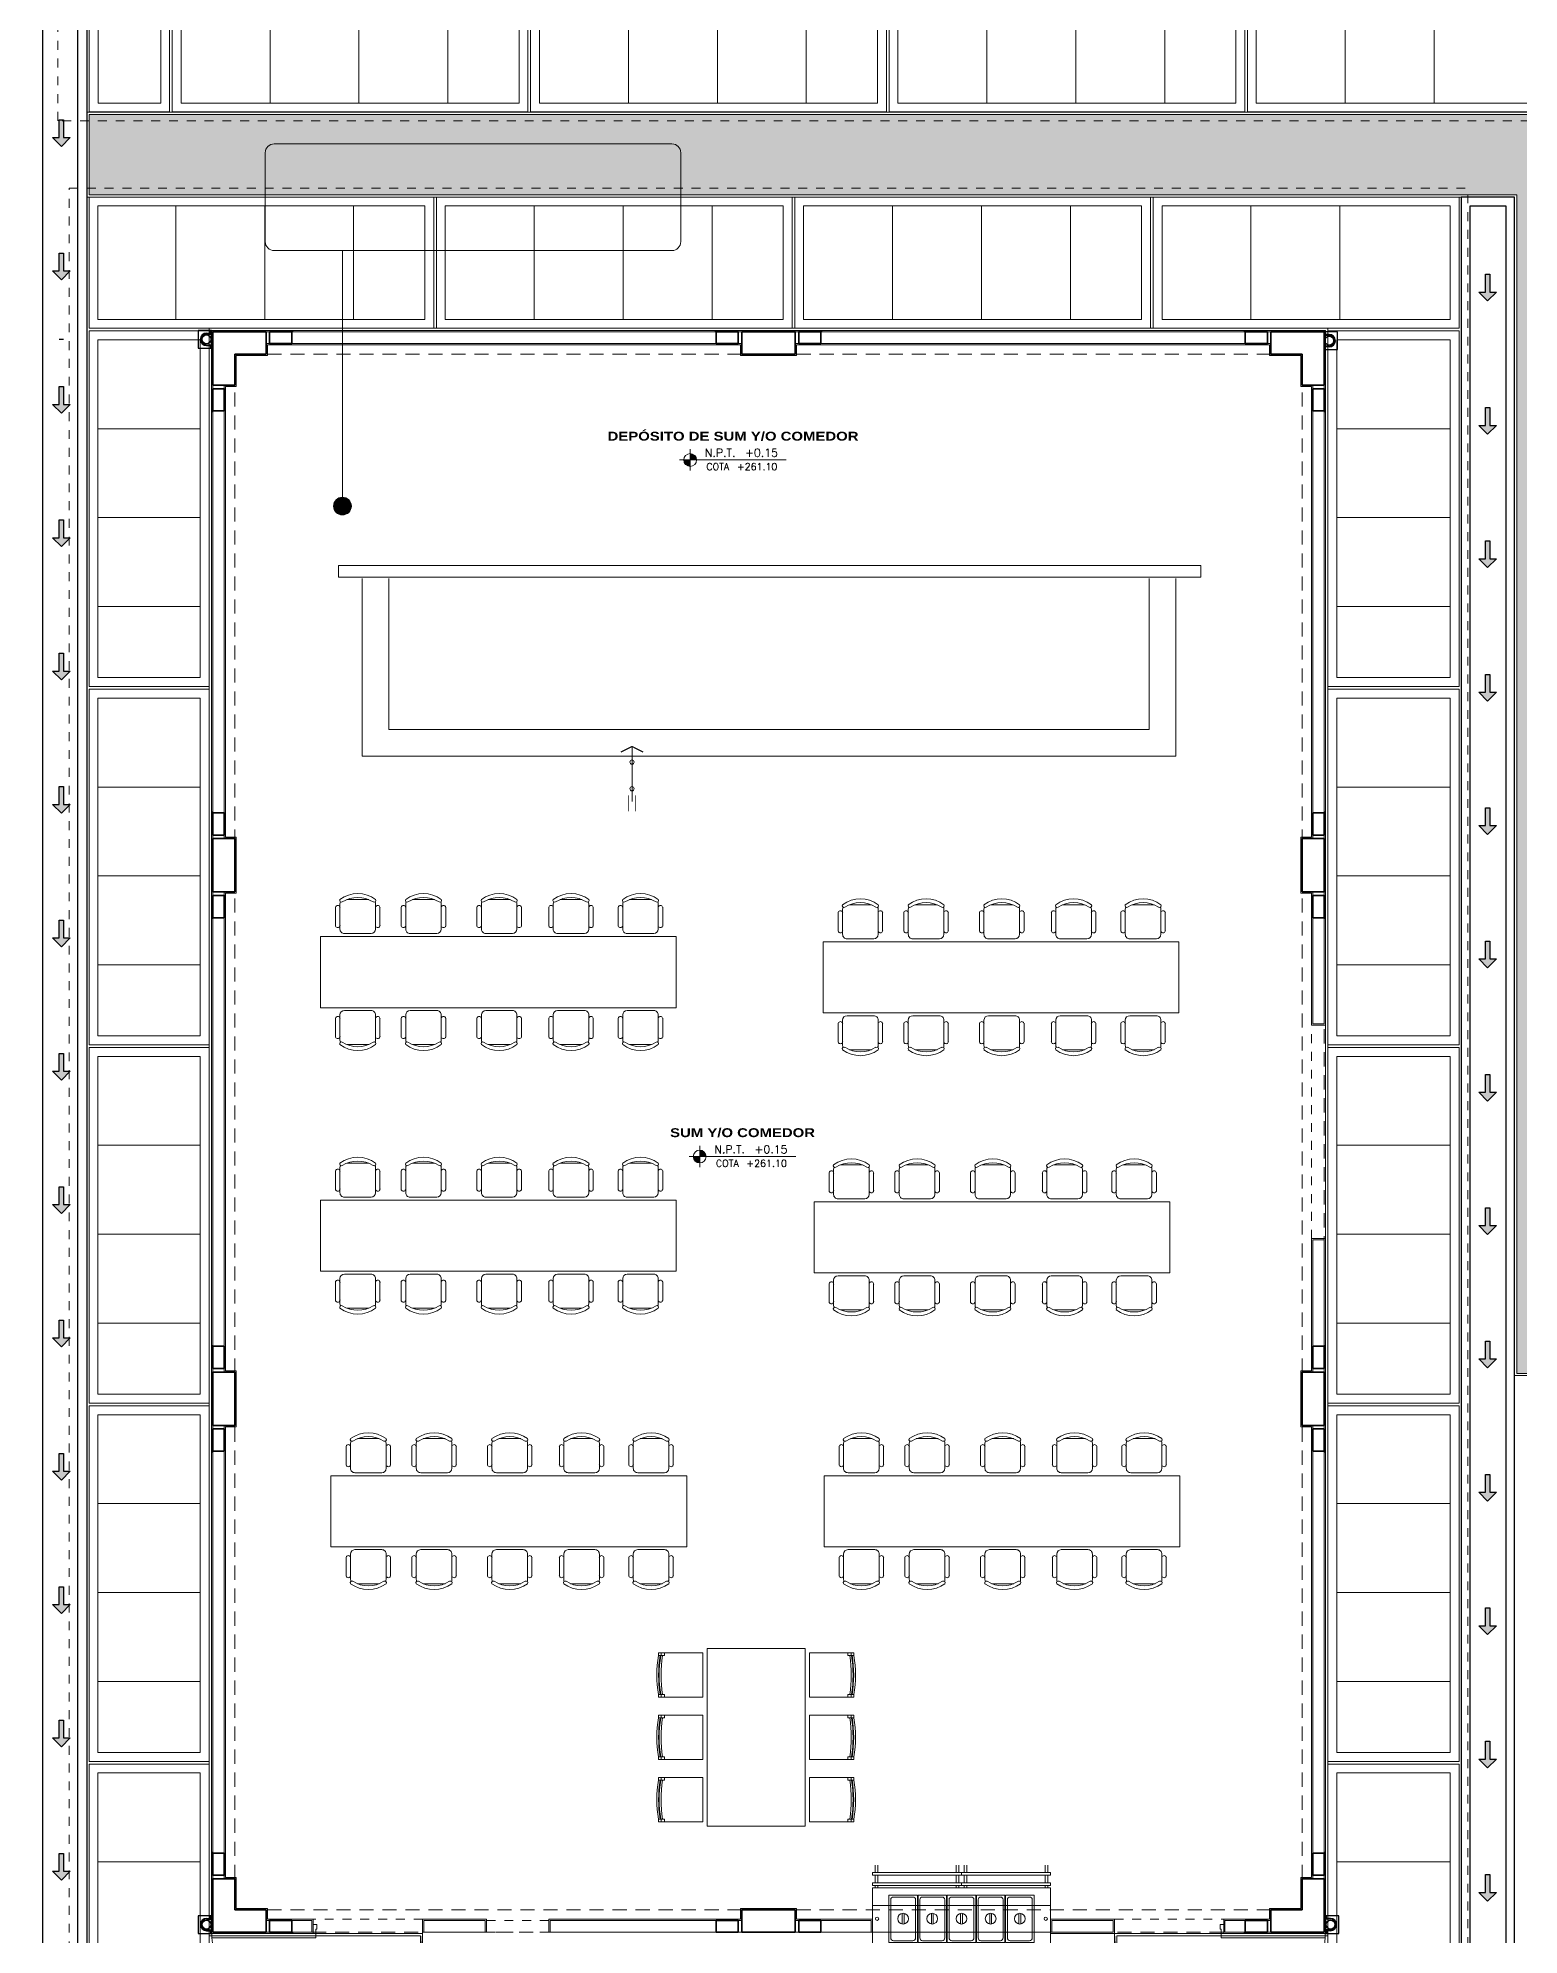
# Model space of a CAD drawing. Header units: metres. Extents: x 349703 to 349913, y 9282546 to 9282694.
# Drawn here: x 349717.61 to 349734.26, y 9282622.37 to 9282643.71 of the extents above; entities that cross this region are included whole.
import ezdxf
from ezdxf.enums import TextEntityAlignment as Align

# ---------------------------------------------------------------- set-up
doc = ezdxf.new("R2010")
doc.units = ezdxf.units.M
doc.header["$LTSCALE"] = 0.25
for name, pattern in [('01 nivel$0$HIDDEN2', [0.1875, 0.125, -0.0625]), ('B. SUM 2$0$HIDDEN', [0.375, 0.25, -0.125]), ('DASHDOT', [3.556, 2.54, -0.508, 0, -0.508]), ('DASHED2', [0.762, 0.635, -0.127]), ('HIDDEN', [0.375, 0.25, -0.125])]:
    doc.linetypes.add(name, pattern=pattern)
for name, color, linetype, lineweight in [('.', 7, 'Continuous', 0), ('0_ CUNETAS', 160, 'Continuous', 5), ('AREA-VERDE', 3, 'CONTINUOUS', 9), ('ARQ-FONDO', 253, 'CONTINUOUS', 9), ('COTAS', 94, 'CONTINUOUS', 18), ('CUNETAS-RED', 5, 'CONTINUOUS', 18), ('TRAZO', 2, 'Continuous', 13)]:
    doc.layers.add(name, color=color, linetype=linetype, lineweight=lineweight)
doc.styles.add('MOYO2', font='arialbd.ttf', dxfattribs={"width": 1.2})
doc.styles.add('TM-DIM', font='romans.shx')

# ---------------------------------------------------------------- blocks, each defined once
blk = doc.blocks.new('VERDAD88')
at = {"layer": 'ARQ-FONDO'}
for points in [[(350744.813, 9282644.291), (350743.909, 9282644.291), (350743.909, 9282639.886), (350744.813, 9282639.886), (350744.813, 9282644.291)], [(350744.843, 9282641.041), (350748.843, 9282641.041), (350748.843, 9282639.886), (350744.843, 9282639.886), (350744.843, 9282641.041)], [(350748.873, 9282641.041), (350752.873, 9282641.041), (350752.873, 9282639.886), (350748.873, 9282639.886), (350748.873, 9282641.041)], [(350752.903, 9282641.041), (350756.903, 9282641.041), (350756.903, 9282639.886), (350752.903, 9282639.886), (350752.903, 9282641.041)], [(350756.933, 9282641.041), (350760.933, 9282641.041), (350760.933, 9282639.886), (350756.933, 9282639.886), (350756.933, 9282641.041)]]:
    blk.add_lwpolyline(points, dxfattribs=at)
at = {"layer": 'ARQ-FONDO', "flags": 128}
for points in [[(350744.713, 9282644.191), (350744.009, 9282644.191), (350744.009, 9282639.986), (350744.713, 9282639.986)], [(350744.943, 9282640.941), (350748.743, 9282640.941), (350748.743, 9282639.986), (350744.943, 9282639.986)], [(350748.973, 9282640.941), (350752.773, 9282640.941), (350752.773, 9282639.986), (350748.973, 9282639.986)], [(350753.003, 9282640.941), (350756.803, 9282640.941), (350756.803, 9282639.986), (350753.003, 9282639.986)], [(350757.033, 9282640.941), (350760.833, 9282640.941), (350760.833, 9282639.986), (350757.033, 9282639.986)]]:
    blk.add_lwpolyline(points, close=True, dxfattribs=at)
for points in [[(350745.943, 9282639.986), (350745.943, 9282640.941)], [(350746.943, 9282639.986), (350746.943, 9282640.941)], [(350747.943, 9282639.986), (350747.943, 9282640.941)], [(350749.973, 9282639.986), (350749.973, 9282640.941)], [(350750.973, 9282639.986), (350750.973, 9282640.941)], [(350751.973, 9282639.986), (350751.973, 9282640.941)], [(350754.003, 9282639.986), (350754.003, 9282640.941)], [(350755.003, 9282639.986), (350755.003, 9282640.941)], [(350756.003, 9282639.986), (350756.003, 9282640.941)], [(350758.033, 9282639.986), (350758.033, 9282640.941)], [(350759.033, 9282639.986), (350759.033, 9282640.941)]]:
    blk.add_lwpolyline(points, dxfattribs=at)
blk = doc.blocks.new('cp1-flat-2')
at = {"layer": 'ARQ-FONDO', "linetype": 'DASHDOT', "ltscale": 0.5}
for p, q in [((889467.785, -9185120.998), (889467.74, -9185120.651)), ((889467.936, -9185120.802), (889467.589, -9185120.848)), ((889464.639, -9185121.41), (889464.593, -9185121.063)), ((889464.79, -9185121.214), (889464.443, -9185121.259)), ((889461.466, -9185121.825), (889461.42, -9185121.478)), ((889461.617, -9185121.629), (889461.27, -9185121.674)), ((889458.316, -9185122.237), (889458.27, -9185121.89)), ((889458.467, -9185122.041), (889458.12, -9185122.086))]:
    blk.add_line(p, q, dxfattribs=at)
at = {"layer": 'ARQ-FONDO'}
for points in [[(889467.903, -9185120.933), (889467.87, -9185120.685), (889458.153, -9185121.956), (889458.185, -9185122.204), (889458.433, -9185122.171), (889458.42, -9185122.072), (889461.322, -9185121.693), (889461.335, -9185121.792), (889461.583, -9185121.759), (889461.57, -9185121.66), (889464.495, -9185121.278), (889464.508, -9185121.377), (889464.756, -9185121.344), (889464.743, -9185121.245), (889467.642, -9185120.866), (889467.655, -9185120.965)], [(889467.87, -9185120.685), (889467.622, -9185120.717), (889467.655, -9185120.965), (889467.903, -9185120.933)], [(889464.724, -9185121.096), (889464.476, -9185121.129), (889464.508, -9185121.377), (889464.756, -9185121.344)], [(889461.551, -9185121.511), (889461.303, -9185121.544), (889461.335, -9185121.792), (889461.583, -9185121.759)], [(889458.401, -9185121.924), (889458.153, -9185121.956), (889458.185, -9185122.204), (889458.433, -9185122.171)]]:
    blk.add_lwpolyline(points, close=True, dxfattribs=at)
blk = doc.blocks.new('CERCO PERIMETRICO')
at = {"layer": 'ARQ-FONDO', "xscale": -1, "rotation": 97.45378494831562}
for p in [(-8872851.859, 8973039.855, 210.136), (-8872851.859, 8973030.035, 210.136), (-8872851.859, 8973023.392, 210.136), (-8872851.859, 8973016.749, 210.136)]:
    blk.add_blockref('cp1-flat-2', p, dxfattribs=at)
blk = doc.blocks.new('vereda sumñdcjw')
at = {"layer": 'ARQ-FONDO', "flags": 128}
for points in [[(350087.045, 9282379.082), (350090.92, 9282379.082), (350090.92, 9282377.607), (350087.045, 9282377.607)], [(350087.145, 9282378.982), (350090.82, 9282378.982), (350090.82, 9282377.707), (350087.145, 9282377.707)], [(350091.05, 9282378.982), (350094.85, 9282378.982), (350094.85, 9282377.707), (350091.05, 9282377.707)], [(350095.08, 9282378.982), (350098.88, 9282378.982), (350098.88, 9282377.707), (350095.08, 9282377.707)], [(350099.11, 9282378.982), (350102.35, 9282378.982), (350102.35, 9282377.707), (350099.11, 9282377.707)], [(350088.395, 9282377.607), (350100.975, 9282377.607), (350100.975, 9282359.526), (350098.6, 9282359.526), (350098.6, 9282346.176), (350090.77, 9282346.176), (350090.77, 9282359.526), (350088.395, 9282359.526)], [(350088.295, 9282377.477), (350087.145, 9282377.477), (350087.145, 9282373.677), (350088.295, 9282373.677)], [(350102.35, 9282377.477), (350101.075, 9282377.477), (350101.075, 9282373.677), (350102.35, 9282373.677)], [(350088.295, 9282373.447), (350087.145, 9282373.447), (350087.145, 9282369.647), (350088.295, 9282369.647)], [(350102.35, 9282373.447), (350101.075, 9282373.447), (350101.075, 9282369.647), (350102.35, 9282369.647)], [(350088.295, 9282369.417), (350087.145, 9282369.417), (350087.145, 9282365.617), (350088.295, 9282365.617)], [(350102.35, 9282369.417), (350101.075, 9282369.417), (350101.075, 9282365.617), (350102.35, 9282365.617)], [(350088.295, 9282365.387), (350087.145, 9282365.387), (350087.145, 9282361.587), (350088.295, 9282361.587)], [(350102.35, 9282365.387), (350101.075, 9282365.387), (350101.075, 9282361.587), (350102.35, 9282361.587)], [(350088.295, 9282361.357), (350087.145, 9282361.357), (350087.145, 9282358.152), (350088.295, 9282358.152)], [(350102.35, 9282361.357), (350101.075, 9282361.357), (350101.075, 9282358.152), (350102.35, 9282358.152)]]:
    blk.add_lwpolyline(points, close=True, dxfattribs=at)
for points in [[(350088.02, 9282377.707), (350088.02, 9282378.982)], [(350089.02, 9282377.707), (350089.02, 9282378.982)], [(350090.02, 9282377.707), (350090.02, 9282378.982)], [(350090.95, 9282379.082), (350094.95, 9282379.082), (350094.95, 9282377.607), (350090.95, 9282377.607), (350090.95, 9282379.082)], [(350092.05, 9282377.707), (350092.05, 9282378.982)], [(350093.05, 9282377.707), (350093.05, 9282378.982)], [(350094.05, 9282377.707), (350094.05, 9282378.982)], [(350094.98, 9282379.082), (350098.98, 9282379.082), (350098.98, 9282377.607), (350094.98, 9282377.607), (350094.98, 9282379.082)], [(350096.08, 9282377.707), (350096.08, 9282378.982)], [(350097.08, 9282377.707), (350097.08, 9282378.982)], [(350098.08, 9282377.707), (350098.08, 9282378.982)], [(350099.01, 9282379.082), (350102.45, 9282379.082), (350102.45, 9282377.607), (350099.01, 9282377.607), (350099.01, 9282379.082)], [(350100.11, 9282377.707), (350100.11, 9282378.982)], [(350101.11, 9282377.707), (350101.11, 9282378.982)], [(350088.395, 9282377.577), (350087.045, 9282377.577), (350087.045, 9282373.577), (350088.395, 9282373.577), (350088.395, 9282377.577), (350088.395, 9282377.577)], [(350088.42, 9282377.582), (350100.95, 9282377.582), (350100.95, 9282359.552), (350098.575, 9282359.552), (350098.575, 9282346.202), (350090.795, 9282346.202), (350090.795, 9282359.552), (350088.42, 9282359.552), (350088.42, 9282377.582)], [(350102.45, 9282377.577), (350100.975, 9282377.577), (350100.975, 9282373.577), (350102.45, 9282373.577), (350102.45, 9282377.577), (350102.45, 9282377.577)], [(350088.295, 9282376.477), (350087.145, 9282376.477)], [(350102.35, 9282376.477), (350101.075, 9282376.477)], [(350088.295, 9282375.477), (350087.145, 9282375.477)], [(350102.35, 9282375.477), (350101.075, 9282375.477)], [(350088.295, 9282374.477), (350087.145, 9282374.477)], [(350102.35, 9282374.477), (350101.075, 9282374.477)], [(350088.395, 9282373.547), (350087.045, 9282373.547), (350087.045, 9282369.547), (350088.395, 9282369.547), (350088.395, 9282373.547), (350088.395, 9282373.547)], [(350102.45, 9282373.547), (350100.975, 9282373.547), (350100.975, 9282369.547), (350102.45, 9282369.547), (350102.45, 9282373.547), (350102.45, 9282373.547)], [(350088.295, 9282372.447), (350087.145, 9282372.447)], [(350102.35, 9282372.447), (350101.075, 9282372.447)], [(350088.295, 9282371.447), (350087.145, 9282371.447)], [(350102.35, 9282371.447), (350101.075, 9282371.447)], [(350088.295, 9282370.447), (350087.145, 9282370.447)], [(350102.35, 9282370.447), (350101.075, 9282370.447)], [(350088.395, 9282369.517), (350087.045, 9282369.517), (350087.045, 9282365.517), (350088.395, 9282365.517), (350088.395, 9282369.517), (350088.395, 9282369.517)], [(350102.45, 9282369.517), (350100.975, 9282369.517), (350100.975, 9282365.517), (350102.45, 9282365.517), (350102.45, 9282369.517), (350102.45, 9282369.517)], [(350088.295, 9282368.417), (350087.145, 9282368.417)], [(350102.35, 9282368.417), (350101.075, 9282368.417)], [(350088.295, 9282367.417), (350087.145, 9282367.417)], [(350102.35, 9282367.417), (350101.075, 9282367.417)], [(350088.295, 9282366.417), (350087.145, 9282366.417)], [(350102.35, 9282366.417), (350101.075, 9282366.417)], [(350088.395, 9282365.487), (350087.045, 9282365.487), (350087.045, 9282361.487), (350088.395, 9282361.487), (350088.395, 9282365.487), (350088.395, 9282365.487)], [(350102.45, 9282365.487), (350100.975, 9282365.487), (350100.975, 9282361.487), (350102.45, 9282361.487), (350102.45, 9282365.487), (350102.45, 9282365.487)], [(350088.295, 9282364.387), (350087.145, 9282364.387)], [(350102.35, 9282364.387), (350101.075, 9282364.387)], [(350088.295, 9282363.387), (350087.145, 9282363.387)], [(350102.35, 9282363.387), (350101.075, 9282363.387)], [(350088.295, 9282362.387), (350087.145, 9282362.387)], [(350102.35, 9282362.387), (350101.075, 9282362.387)], [(350088.395, 9282361.457), (350087.045, 9282361.457), (350087.045, 9282358.052), (350088.395, 9282358.052), (350088.395, 9282361.457), (350088.395, 9282361.457)], [(350102.45, 9282361.457), (350100.975, 9282361.457), (350100.975, 9282358.052), (350102.45, 9282358.052), (350102.45, 9282361.457), (350102.45, 9282361.457)], [(350088.295, 9282360.357), (350087.145, 9282360.357)], [(350102.35, 9282360.357), (350101.075, 9282360.357)]]:
    blk.add_lwpolyline(points, dxfattribs=at)
blk = doc.blocks.new('VIGAS SUM Y COCINA')
at = {"layer": 'ARQ-FONDO', "linetype": 'DASHED2', "lineweight": 0}
for points in [[(350154.107, 9282377.567), (350165.407, 9282377.567), (350165.407, 9282377.317), (350154.107, 9282377.317)], [(350153.757, 9282376.967), (350153.507, 9282376.967), (350153.507, 9282360.167), (350153.757, 9282360.167)], [(350165.757, 9282376.967), (350166.007, 9282376.967), (350166.007, 9282360.167), (350165.757, 9282360.167)], [(350154.107, 9282359.567), (350165.407, 9282359.567), (350165.407, 9282359.817), (350154.107, 9282359.817)]]:
    blk.add_lwpolyline(points, close=True, dxfattribs=at)
blk = doc.blocks.new('*U591')
h = blk.add_hatch(color=251)
h.paths.add_polyline_path([(0.75, -0.172), (0.75, -0.232), (0.81, -0.232, 0.414214)])
h.paths.add_polyline_path([(0.75, -0.232), (0.69, -0.232, 0.414214), (0.75, -0.292)])
at = {"color": 2}
for p, q in [((0.75, -0.132), (0.75, -0.332)), ((0.65, -0.232), (1.65, -0.232))]:
    blk.add_line(p, q, dxfattribs=at)
blk.add_circle((0.75, -0.232), 0.06, dxfattribs=at)
at = {"color": 2, "style": 'TM-DIM'}
blk.add_text('COTA', height=0.065, rotation=360, dxfattribs=at).set_placement((1.009, -0.328), align=Align.CENTER)
for tag, p, height in [('NIV_P', (0.888, -0.202), 0.075), ('VALOR_P', (1.264, -0.202), 0.075), ('COTA_P', (1.188, -0.328), 0.065)]:
    blk.add_attdef(tag, p, '', height=height, rotation=360, dxfattribs=at)
blk = doc.blocks.new('CHAIR7')
at = {"layer": 'ARQ-FONDO'}
for p, q in [((5.1, 15), (17.9, 15)), ((0, 9), (0, -9)), ((20, 12), (3, 12)), ((23, -7.4), (23, 7.4)), ((3, -12), (20, -12)), ((5.1, -15), (17.9, -15))]:
    blk.add_line(p, q, dxfattribs=at)
for centre, radius, start, end in [((5.6, 13.5), 1.56, 73.7398, 286.2602), ((17.4, 13.5), 1.56, 253.7398, 106.2602), ((3, 9), 3, 90, 180), ((20, 9), 3, 62.4156, 90), ((22.3, 11.1), 1.1, 53.3099, 212.0274), ((4.8, 0), 19.6, 327.5758, 32.4242), ((7, 0), 20, 323.1301, 36.8699), ((3, -9), 3, 180, 270), ((5.6, -13.5), 1.56, 73.7398, 286.2602), ((17.4, -13.5), 1.56, 253.7398, 106.2602), ((20, -9), 3, 270, 297.5844), ((22.3, -11.1), 1.1, 147.9726, 306.6901)]:
    blk.add_arc(centre, radius, start, end, dxfattribs=at)
blk = doc.blocks.new('A$C6C0E33E6')
at = {"layer": 'ARQ-FONDO'}
for p, q in [((483, 0), (483, 4000)), ((1283, 4000), (483, 4000)), ((1283, 0), (1283, 4000)), ((1283, 0), (483, 0))]:
    blk.add_line(p, q, dxfattribs=at)
at = {"layer": 'ARQ-FONDO', "rotation": 180.0000000000125}
for p, xscale, yscale, zscale in [((450, 3599), 16.66666666667152, 16.66666666667152, 16.66666666667152), ((1315, 3599), -16.66666666667152, 16.66666666666424, 16.66666666666667), ((450, 2818), 16.66666666667152, 16.66666666667152, 16.66666666667152), ((1315, 2818), -16.66666666667152, 16.66666666666424, 16.66666666666667), ((450, 2010), 16.66666666667152, 16.66666666667152, 16.66666666667152), ((1315, 2010), -16.66666666667152, 16.66666666666424, 16.66666666666667), ((450, 1159), 16.66666666667152, 16.66666666667152, 16.66666666667152), ((1315, 1159), -16.66666666667152, 16.66666666666424, 16.66666666666667), ((450, 420), 16.66666666667152, 16.66666666667152, 16.66666666667152), ((1315, 420), -16.66666666667152, 16.66666666666424, 16.66666666666667)]:
    blk.add_blockref('CHAIR7', p, dxfattribs=dict(at, xscale=xscale, yscale=yscale, zscale=zscale))
blk = doc.blocks.new('GHE-DUA')
at = {"layer": 'ARQ-FONDO'}
for p, q in [((-450, 220), (-500, 220)), ((-470, 250), (-470, 220)), ((-450, 220), (-430, 220)), ((-430, 250), (-430, 220)), ((-450, -220), (-500, -220)), ((-470, -220), (-470, -250)), ((-450, -220), (-430, -220)), ((-430, -220), (-430, -250))]:
    blk.add_line(p, q, dxfattribs=at)
blk.add_lwpolyline([(-500, 220), (-500, 250), (0, 250), (0, -250), (-500, -250), (-500, -220)], dxfattribs=at)
for centre, radius, start, end in [((880, 0), 1397, 170.9407, 189.0593), ((880, 0), 1377, 170.808, 189.192), ((907, 0), 1397, 170.9407, 189.0593), ((907, 0), 1377, 170.808, 189.192)]:
    blk.add_arc(centre, radius, start, end, dxfattribs=at)
blk = doc.blocks.new('LLLIBUFIU')
at = {"layer": 'ARQ-FONDO'}
blk.add_lwpolyline([(349689.909, 9282634.474), (349689.909, 9282635.574), (349687.909, 9282635.574), (349687.909, 9282634.474)], close=True, dxfattribs=at)
at = {"layer": 'ARQ-FONDO', "yscale": 0.001, "zscale": 0.001, "rotation": 90}
for p, xscale in [((349688.209, 9282635.624), -0.001), ((349688.909, 9282635.624), -0.001), ((349689.609, 9282635.624), -0.001), ((349688.209, 9282634.424), 0.001), ((349688.909, 9282634.424), 0.001), ((349689.609, 9282634.424), 0.001)]:
    blk.add_blockref('GHE-DUA', p, dxfattribs=dict(at, xscale=xscale))
blk = doc.blocks.new('1.20')
at = {"layer": 'ARQ-FONDO', "ltscale": 0.025}
blk.add_line((349690.029, 9282634.213), (349689.989, 9282634.213), dxfattribs=at)
at = {"layer": 'ARQ-FONDO', "lineweight": 0, "ltscale": 0.7, "flags": 128}
blk.add_lwpolyline([(349688.799, 9282634.113), (349689.999, 9282634.113)], dxfattribs=at)
at = {"layer": 'ARQ-FONDO', "ltscale": 0.025}
blk.add_lwpolyline([(349690.029, 9282634.213), (349690.029, 9282634.113), (349689.999, 9282634.113), (349689.999, 9282634.163), (349689.989, 9282634.163), (349689.989, 9282634.213)], dxfattribs=at)
blk.add_lwpolyline([(349689.999, 9282634.113), (349689.999, 9282634.063), (349691.169, 9282634.063), (349691.169, 9282634.113)], close=True, dxfattribs=at)
at = {"layer": 'ARQ-FONDO', "lineweight": 0, "ltscale": 0.7}
blk.add_arc((349689.985, 9282634.137), 1.186, 181.1794, 356.4034, dxfattribs=at)
blk = doc.blocks.new('feoie cocina')
at = {"layer": 'ARQ-FONDO'}
for p, q in [((350182.766, 9282360.991), (350181.766, 9282360.991)), ((350181.766, 9282360.991), (350181.766, 9282360.961)), ((350182.766, 9282360.961), (350181.766, 9282360.961)), ((350181.796, 9282361.076), (350181.796, 9282360.991)), ((350181.796, 9282360.961), (350181.796, 9282360.876)), ((350181.826, 9282361.076), (350181.826, 9282360.991)), ((350181.826, 9282360.961), (350181.826, 9282360.876)), ((350182.706, 9282361.076), (350182.706, 9282360.991)), ((350182.706, 9282360.961), (350182.706, 9282360.876)), ((350182.736, 9282361.076), (350182.736, 9282360.991)), ((350182.736, 9282360.961), (350182.736, 9282360.876)), ((350183.766, 9282360.991), (350182.766, 9282360.991)), ((350182.766, 9282360.991), (350182.766, 9282360.961)), ((350182.766, 9282360.991), (350182.766, 9282360.961)), ((350183.766, 9282360.961), (350182.766, 9282360.961)), ((350182.796, 9282361.076), (350182.796, 9282360.991)), ((350182.796, 9282360.961), (350182.796, 9282360.876)), ((350182.826, 9282361.076), (350182.826, 9282360.991)), ((350182.826, 9282360.961), (350182.826, 9282360.876)), ((350183.706, 9282361.076), (350183.706, 9282360.991)), ((350183.706, 9282360.961), (350183.706, 9282360.876)), ((350183.736, 9282361.076), (350183.736, 9282360.991)), ((350183.736, 9282360.961), (350183.736, 9282360.876)), ((350183.766, 9282360.991), (350183.766, 9282360.961)), ((350182.766, 9282360.876), (350181.766, 9282360.876)), ((350181.766, 9282360.876), (350181.766, 9282360.846)), ((350182.766, 9282360.846), (350181.766, 9282360.846)), ((350181.796, 9282360.846), (350181.796, 9282360.821)), ((350181.826, 9282360.846), (350181.826, 9282360.821)), ((350182.706, 9282360.846), (350182.706, 9282360.821)), ((350182.736, 9282360.846), (350182.736, 9282360.821)), ((350183.766, 9282360.876), (350182.766, 9282360.876)), ((350182.766, 9282360.876), (350182.766, 9282360.846)), ((350182.766, 9282360.876), (350182.766, 9282360.846)), ((350183.766, 9282360.846), (350182.766, 9282360.846)), ((350182.796, 9282360.846), (350182.796, 9282360.821)), ((350182.826, 9282360.846), (350182.826, 9282360.821)), ((350183.706, 9282360.846), (350183.706, 9282360.821)), ((350183.736, 9282360.846), (350183.736, 9282360.821)), ((350183.766, 9282360.876), (350183.766, 9282360.846)), ((350183.766, 9282360.621), (350181.766, 9282360.621)), ((350181.95, 9282360.206), (350181.95, 9282360.736)), ((350181.95, 9282360.736), (350182.27, 9282360.736)), ((350181.97, 9282360.256), (350181.97, 9282360.686)), ((350182, 9282360.716), (350182.22, 9282360.716)), ((350182.1, 9282360.412), (350182.1, 9282360.532)), ((350182.12, 9282360.53), (350182.12, 9282360.412)), ((350182.25, 9282360.686), (350182.25, 9282360.256)), ((350182.27, 9282360.736), (350182.27, 9282360.206)), ((350182.278, 9282360.206), (350182.278, 9282360.736)), ((350182.278, 9282360.736), (350182.598, 9282360.736)), ((350182.298, 9282360.256), (350182.298, 9282360.686)), ((350182.328, 9282360.716), (350182.548, 9282360.716)), ((350182.428, 9282360.412), (350182.428, 9282360.532)), ((350182.448, 9282360.53), (350182.448, 9282360.412)), ((350182.578, 9282360.686), (350182.578, 9282360.256)), ((350182.598, 9282360.736), (350182.598, 9282360.206)), ((350182.606, 9282360.736), (350182.606, 9282360.206)), ((350182.926, 9282360.736), (350182.606, 9282360.736)), ((350182.626, 9282360.686), (350182.626, 9282360.256)), ((350182.876, 9282360.716), (350182.656, 9282360.716)), ((350182.756, 9282360.53), (350182.756, 9282360.412)), ((350182.776, 9282360.412), (350182.776, 9282360.532)), ((350182.906, 9282360.256), (350182.906, 9282360.686)), ((350182.926, 9282360.206), (350182.926, 9282360.736)), ((350182.934, 9282360.736), (350182.934, 9282360.206)), ((350183.254, 9282360.736), (350182.934, 9282360.736)), ((350182.954, 9282360.686), (350182.954, 9282360.256)), ((350183.204, 9282360.716), (350182.984, 9282360.716)), ((350183.084, 9282360.53), (350183.084, 9282360.412)), ((350183.104, 9282360.412), (350183.104, 9282360.532)), ((350183.234, 9282360.256), (350183.234, 9282360.686)), ((350183.254, 9282360.206), (350183.254, 9282360.736)), ((350183.262, 9282360.736), (350183.262, 9282360.206)), ((350183.582, 9282360.736), (350183.262, 9282360.736)), ((350183.282, 9282360.686), (350183.282, 9282360.256)), ((350183.532, 9282360.716), (350183.312, 9282360.716)), ((350183.412, 9282360.53), (350183.412, 9282360.412)), ((350183.432, 9282360.412), (350183.432, 9282360.532)), ((350183.562, 9282360.256), (350183.562, 9282360.686)), ((350183.582, 9282360.206), (350183.582, 9282360.736)), ((350183.766, 9282360.321), (350181.766, 9282360.321)), ((350182.27, 9282360.206), (350181.95, 9282360.206)), ((350182.22, 9282360.225), (350182.001, 9282360.225)), ((350182.598, 9282360.206), (350182.278, 9282360.206)), ((350182.548, 9282360.225), (350182.328, 9282360.225)), ((350182.606, 9282360.206), (350182.926, 9282360.206)), ((350182.656, 9282360.225), (350182.876, 9282360.225)), ((350182.934, 9282360.206), (350183.254, 9282360.206)), ((350182.984, 9282360.225), (350183.204, 9282360.225)), ((350183.262, 9282360.206), (350183.582, 9282360.206)), ((350183.312, 9282360.225), (350183.532, 9282360.225))]:
    blk.add_line(p, q, dxfattribs=at)
blk.add_lwpolyline([(350183.766, 9282360.121), (350181.766, 9282360.121), (350181.766, 9282360.821), (350183.766, 9282360.821)], close=True, dxfattribs=at)
for centre, radius in [((350182.109, 9282360.472), 0.0605), ((350182.437, 9282360.472), 0.0605), ((350182.766, 9282360.472), 0.0605), ((350183.094, 9282360.472), 0.0605), ((350183.422, 9282360.472), 0.0605), ((350181.817, 9282360.471), 0.0191), ((350183.713, 9282360.471), 0.0191)]:
    blk.add_circle(centre, radius, dxfattribs=at)
for centre, radius, start, end in [((350182, 9282360.686), 0.03, 90, 180), ((350182.22, 9282360.686), 0.03, 0, 90), ((350182.328, 9282360.686), 0.03, 90, 180), ((350182.548, 9282360.686), 0.03, 0, 90), ((350182.656, 9282360.686), 0.03, 90, 180), ((350182.876, 9282360.686), 0.03, 0, 90), ((350182.984, 9282360.686), 0.03, 90, 180), ((350183.204, 9282360.686), 0.03, 0, 90), ((350183.312, 9282360.686), 0.03, 90, 180), ((350183.532, 9282360.686), 0.03, 0, 90), ((350182.001, 9282360.256), 0.031, 180, 270), ((350182.22, 9282360.255), 0.03, 270, 1.9092), ((350182.328, 9282360.256), 0.031, 180, 270), ((350182.548, 9282360.255), 0.03, 270, 1.9092), ((350182.656, 9282360.255), 0.03, 178.0908, 270), ((350182.875, 9282360.256), 0.031, 270, 0), ((350182.984, 9282360.255), 0.03, 178.0908, 270), ((350183.203, 9282360.256), 0.031, 270, 0), ((350183.312, 9282360.255), 0.03, 178.0908, 270), ((350183.531, 9282360.256), 0.031, 270, 0)]:
    blk.add_arc(centre, radius, start, end, dxfattribs=at)
blk = doc.blocks.new('sum y comedor varones')
at = {"layer": 'ARQ-FONDO', "lineweight": 0}
for p, q in [((350155.187, 9282374.792), (350155.187, 9282372.792)), ((350155.487, 9282374.792), (350155.487, 9282373.092)), ((350164.037, 9282374.792), (350164.037, 9282373.092)), ((350164.337, 9282374.792), (350164.337, 9282372.792)), ((350164.037, 9282373.092), (350155.487, 9282373.092)), ((350164.337, 9282372.792), (350155.187, 9282372.792))]:
    blk.add_line(p, q, dxfattribs=at)
at = {"layer": 'ARQ-FONDO'}
blk.add_line((350162.942, 9282359.697), (350162.942, 9282359.567), dxfattribs=at)
for points in [[(350153.492, 9282376.927), (350153.492, 9282377.582), (350154.147, 9282377.582)], [(350154.397, 9282377.422), (350154.122, 9282377.422), (350154.122, 9282377.302), (350153.772, 9282377.302), (350153.772, 9282376.952), (350153.652, 9282376.952), (350153.652, 9282376.667)], [(350154.147, 9282377.582), (350154.397, 9282377.582), (350154.397, 9282377.437)], [(350154.397, 9282377.422), (350159.157, 9282377.422)], [(350159.157, 9282377.567), (350159.157, 9282377.582), (350154.407, 9282377.582), (350154.407, 9282377.567)], [(350160.347, 9282377.422), (350160.072, 9282377.422), (350160.072, 9282377.302), (350159.442, 9282377.302), (350159.442, 9282377.422), (350159.157, 9282377.422)], [(350159.167, 9282377.437), (350159.167, 9282377.582), (350159.442, 9282377.582)], [(350159.442, 9282377.582), (350160.082, 9282377.582)], [(350160.072, 9282377.567), (350160.072, 9282377.567)], [(350160.082, 9282377.582), (350160.347, 9282377.582), (350160.347, 9282377.437)], [(350165.117, 9282377.422), (350160.347, 9282377.422)], [(350160.357, 9282377.567), (350160.357, 9282377.582), (350165.107, 9282377.582), (350165.107, 9282377.567)], [(350165.117, 9282377.437), (350165.117, 9282377.582), (350165.382, 9282377.582)], [(350165.862, 9282376.667), (350165.862, 9282376.952), (350165.742, 9282376.952), (350165.742, 9282377.302), (350165.392, 9282377.302), (350165.392, 9282377.422), (350165.117, 9282377.422)], [(350165.382, 9282377.582), (350166.022, 9282377.582), (350166.022, 9282376.942)], [(350153.637, 9282376.677), (350153.492, 9282376.677), (350153.492, 9282376.927)], [(350166.022, 9282376.942), (350166.022, 9282376.677), (350165.877, 9282376.677)], [(350153.507, 9282372.167), (350153.492, 9282372.167), (350153.492, 9282376.667), (350153.507, 9282376.667)], [(350153.652, 9282376.667), (350153.652, 9282372.157)], [(350165.862, 9282376.667), (350165.862, 9282372.167)], [(350166.007, 9282372.167), (350166.022, 9282372.167), (350166.022, 9282376.667), (350166.007, 9282376.667)], [(350153.492, 9282371.882), (350153.492, 9282372.157), (350153.637, 9282372.157)], [(350153.652, 9282372.157), (350153.652, 9282371.882), (350153.772, 9282371.882), (350153.772, 9282371.252), (350153.652, 9282371.252), (350153.652, 9282370.967)], [(350165.862, 9282370.967), (350165.862, 9282371.252), (350165.742, 9282371.252), (350165.742, 9282371.882), (350165.862, 9282371.882), (350165.862, 9282372.167)], [(350165.877, 9282372.157), (350166.022, 9282372.157), (350166.022, 9282371.882)], [(350153.492, 9282371.242), (350153.492, 9282371.882)], [(350166.007, 9282371.907), (350165.877, 9282371.907)], [(350166.022, 9282371.882), (350166.022, 9282371.242)], [(350153.637, 9282370.977), (350153.492, 9282370.977), (350153.492, 9282371.242)], [(350166.022, 9282371.242), (350166.022, 9282370.977), (350165.877, 9282370.977)], [(350153.507, 9282370.967), (350153.492, 9282370.967), (350153.492, 9282366.167), (350153.507, 9282366.167)], [(350153.652, 9282366.157), (350153.652, 9282370.967)], [(350165.862, 9282370.967), (350165.862, 9282369.767), (350166.022, 9282369.767), (350166.022, 9282370.967), (350166.007, 9282370.967)], [(350165.862, 9282366.157), (350165.862, 9282367.367), (350166.022, 9282367.367), (350166.022, 9282366.167), (350166.007, 9282366.167)], [(350153.492, 9282365.882), (350153.492, 9282366.157), (350153.637, 9282366.157)], [(350153.652, 9282366.157), (350153.652, 9282365.882), (350153.772, 9282365.882), (350153.772, 9282365.252), (350153.652, 9282365.252), (350153.652, 9282364.967)], [(350165.862, 9282364.967), (350165.862, 9282365.252), (350165.742, 9282365.252), (350165.742, 9282365.882), (350165.862, 9282365.882), (350165.862, 9282366.157)], [(350165.877, 9282366.157), (350166.022, 9282366.157), (350166.022, 9282365.882)], [(350153.492, 9282365.242), (350153.492, 9282365.882)], [(350166.022, 9282365.882), (350166.022, 9282365.242)], [(350153.637, 9282364.977), (350153.492, 9282364.977), (350153.492, 9282365.242)], [(350166.022, 9282365.242), (350166.022, 9282364.977), (350165.877, 9282364.977)], [(350153.507, 9282360.467), (350153.492, 9282360.467), (350153.492, 9282364.967), (350153.507, 9282364.967)], [(350153.652, 9282364.967), (350153.652, 9282360.457)], [(350165.862, 9282364.967), (350165.862, 9282360.457)], [(350166.007, 9282360.467), (350166.022, 9282360.467), (350166.022, 9282364.967), (350166.007, 9282364.967)], [(350153.492, 9282360.182), (350153.492, 9282360.457), (350153.637, 9282360.457)], [(350153.652, 9282360.457), (350153.652, 9282360.182), (350153.772, 9282360.182), (350153.772, 9282359.832), (350154.122, 9282359.832), (350154.122, 9282359.712), (350154.397, 9282359.712)], [(350165.107, 9282359.712), (350165.392, 9282359.712), (350165.392, 9282359.832), (350165.742, 9282359.832), (350165.742, 9282360.182), (350165.862, 9282360.182), (350165.862, 9282360.457)], [(350165.877, 9282360.457), (350166.022, 9282360.457), (350166.022, 9282360.182)], [(350154.132, 9282359.552), (350153.492, 9282359.552), (350153.492, 9282360.182)], [(350166.022, 9282360.182), (350166.022, 9282359.552), (350165.382, 9282359.552)], [(350154.397, 9282359.697), (350154.397, 9282359.552), (350154.132, 9282359.552)], [(350154.407, 9282359.567), (350154.407, 9282359.552), (350154.637, 9282359.552), (350154.637, 9282359.712), (350154.397, 9282359.712)], [(350159.167, 9282359.697), (350159.167, 9282359.567), (350157.287, 9282359.567), (350157.287, 9282359.712), (350159.167, 9282359.712)], [(350159.167, 9282359.712), (350159.442, 9282359.712), (350159.442, 9282359.832), (350160.072, 9282359.832), (350160.072, 9282359.712), (350160.347, 9282359.712)], [(350159.432, 9282359.567), (350159.167, 9282359.567), (350159.167, 9282359.697)], [(350160.347, 9282359.697), (350160.347, 9282359.567), (350160.082, 9282359.567)], [(350160.347, 9282359.697), (350160.347, 9282359.567), (350160.927, 9282359.567), (350160.927, 9282359.712), (350160.347, 9282359.712)], [(350165.107, 9282359.567), (350165.107, 9282359.552), (350164.877, 9282359.552), (350164.877, 9282359.712), (350165.107, 9282359.712)], [(350165.382, 9282359.552), (350165.117, 9282359.552), (350165.117, 9282359.697)], [(350160.072, 9282359.567), (350159.442, 9282359.567)]]:
    blk.add_lwpolyline(points, dxfattribs=at)
at = {"layer": 'ARQ-FONDO', "lineweight": 35}
for points in [[(350153.757, 9282377.317), (350154.107, 9282377.317), (350154.107, 9282377.567), (350153.507, 9282377.567), (350153.507, 9282376.967), (350153.757, 9282376.967)], [(350159.457, 9282377.317), (350160.057, 9282377.317), (350160.057, 9282377.567), (350159.457, 9282377.567)], [(350165.757, 9282377.317), (350165.407, 9282377.317), (350165.407, 9282377.567), (350166.007, 9282377.567), (350166.007, 9282376.967), (350165.757, 9282376.967)], [(350153.757, 9282371.267), (350153.757, 9282371.867), (350153.507, 9282371.867), (350153.507, 9282371.267)], [(350165.757, 9282371.267), (350165.757, 9282371.867), (350166.007, 9282371.867), (350166.007, 9282371.267)], [(350153.757, 9282365.867), (350153.757, 9282365.267), (350153.507, 9282365.267), (350153.507, 9282365.867)], [(350165.757, 9282365.867), (350165.757, 9282365.267), (350166.007, 9282365.267), (350166.007, 9282365.867)], [(350153.757, 9282359.817), (350154.107, 9282359.817), (350154.107, 9282359.567), (350153.507, 9282359.567), (350153.507, 9282360.167), (350153.757, 9282360.167)], [(350165.757, 9282359.817), (350165.407, 9282359.817), (350165.407, 9282359.567), (350166.007, 9282359.567), (350166.007, 9282360.167), (350165.757, 9282360.167)], [(350159.457, 9282359.817), (350160.057, 9282359.817), (350160.057, 9282359.567), (350159.457, 9282359.567)]]:
    blk.add_lwpolyline(points, close=True, dxfattribs=at)
at = {"layer": 'ARQ-FONDO'}
for points in [[(350154.107, 9282377.567), (350154.147, 9282377.567), (350154.147, 9282377.437), (350154.107, 9282377.437)], [(350159.457, 9282377.567), (350154.397, 9282377.567), (350154.397, 9282377.437), (350159.457, 9282377.437)], [(350159.417, 9282377.567), (350159.457, 9282377.567), (350159.457, 9282377.437), (350159.417, 9282377.437)], [(350160.057, 9282377.567), (350165.407, 9282377.567), (350165.407, 9282377.437), (350160.057, 9282377.437)], [(350160.057, 9282377.567), (350160.097, 9282377.567), (350160.097, 9282377.437), (350160.057, 9282377.437)], [(350165.367, 9282377.567), (350165.407, 9282377.567), (350165.407, 9282377.437), (350165.367, 9282377.437)], [(350153.637, 9282376.967), (350153.637, 9282376.927), (350153.507, 9282376.927), (350153.507, 9282376.967)], [(350166.007, 9282376.967), (350166.007, 9282376.927), (350165.877, 9282376.927), (350165.877, 9282376.967)], [(350153.507, 9282376.677), (350153.637, 9282376.677), (350153.637, 9282372.157), (350153.507, 9282372.157)], [(350166.007, 9282376.677), (350165.877, 9282376.677), (350165.877, 9282372.157), (350166.007, 9282372.157)], [(350153.637, 9282371.907), (350153.637, 9282371.867), (350153.507, 9282371.867), (350153.507, 9282371.907)], [(350166.007, 9282371.907), (350166.007, 9282371.867), (350165.877, 9282371.867), (350165.877, 9282371.907)], [(350153.637, 9282371.267), (350153.637, 9282371.227), (350153.507, 9282371.227), (350153.507, 9282371.267)], [(350166.007, 9282371.267), (350166.007, 9282371.227), (350165.877, 9282371.227), (350165.877, 9282371.267)], [(350153.507, 9282366.157), (350153.637, 9282366.157), (350153.637, 9282370.977), (350153.507, 9282370.977)], [(350166.007, 9282370.977), (350165.877, 9282370.977), (350165.877, 9282369.782), (350166.007, 9282369.782)], [(350166.007, 9282366.157), (350165.877, 9282366.157), (350165.877, 9282367.352), (350166.007, 9282367.352)], [(350153.637, 9282365.907), (350153.637, 9282365.867), (350153.507, 9282365.867), (350153.507, 9282365.907)], [(350166.007, 9282365.907), (350166.007, 9282365.867), (350165.877, 9282365.867), (350165.877, 9282365.907)], [(350153.637, 9282365.267), (350153.637, 9282365.227), (350153.507, 9282365.227), (350153.507, 9282365.267)], [(350166.007, 9282365.267), (350166.007, 9282365.227), (350165.877, 9282365.227), (350165.877, 9282365.267)], [(350153.507, 9282364.977), (350153.637, 9282364.977), (350153.637, 9282360.457), (350153.507, 9282360.457)], [(350166.007, 9282364.977), (350165.877, 9282364.977), (350165.877, 9282360.457), (350166.007, 9282360.457)], [(350153.637, 9282360.207), (350153.637, 9282360.167), (350153.507, 9282360.167), (350153.507, 9282360.207)], [(350166.007, 9282360.207), (350166.007, 9282360.167), (350165.877, 9282360.167), (350165.877, 9282360.207)], [(350154.107, 9282359.697), (350154.147, 9282359.697), (350154.147, 9282359.567), (350154.107, 9282359.567)], [(350154.397, 9282359.567), (350154.622, 9282359.567), (350154.622, 9282359.697), (350154.397, 9282359.697)], [(350155.867, 9282359.712), (350156.587, 9282359.712), (350156.587, 9282359.567), (350155.867, 9282359.567)], [(350155.882, 9282359.697), (350156.572, 9282359.697), (350156.572, 9282359.567), (350155.882, 9282359.567)], [(350159.167, 9282359.567), (350157.302, 9282359.567), (350157.302, 9282359.697), (350159.167, 9282359.697)], [(350159.417, 9282359.697), (350159.457, 9282359.697), (350159.457, 9282359.567), (350159.417, 9282359.567)], [(350160.057, 9282359.697), (350160.097, 9282359.697), (350160.097, 9282359.567), (350160.057, 9282359.567)], [(350160.347, 9282359.567), (350160.912, 9282359.567), (350160.912, 9282359.697), (350160.347, 9282359.697)], [(350162.927, 9282359.712), (350163.647, 9282359.712), (350163.647, 9282359.552), (350162.927, 9282359.552)], [(350162.942, 9282359.697), (350163.632, 9282359.697), (350163.632, 9282359.567), (350162.942, 9282359.567)], [(350165.117, 9282359.567), (350164.887, 9282359.567), (350164.887, 9282359.697), (350165.117, 9282359.697)], [(350165.367, 9282359.697), (350165.407, 9282359.697), (350165.407, 9282359.567), (350165.367, 9282359.567)]]:
    blk.add_lwpolyline(points, close=True, dxfattribs=at)
at = {"layer": 'ARQ-FONDO', "lineweight": 35, "flags": 128}
for points in [[(350154.147, 9282377.437), (350154.147, 9282377.567), (350154.397, 9282377.567), (350154.397, 9282377.437), (350154.147, 9282377.437)], [(350159.167, 9282377.437), (350159.167, 9282377.567), (350159.417, 9282377.567), (350159.417, 9282377.437), (350159.167, 9282377.437)], [(350160.097, 9282377.437), (350160.097, 9282377.567), (350160.347, 9282377.567), (350160.347, 9282377.437), (350160.097, 9282377.437)], [(350165.117, 9282377.437), (350165.117, 9282377.567), (350165.367, 9282377.567), (350165.367, 9282377.437), (350165.117, 9282377.437)], [(350153.507, 9282376.927), (350153.637, 9282376.927), (350153.637, 9282376.677), (350153.507, 9282376.677), (350153.507, 9282376.927)], [(350165.877, 9282376.927), (350166.007, 9282376.927), (350166.007, 9282376.677), (350165.877, 9282376.677), (350165.877, 9282376.927)], [(350153.507, 9282372.157), (350153.637, 9282372.157), (350153.637, 9282371.907), (350153.507, 9282371.907), (350153.507, 9282372.157)], [(350165.877, 9282372.157), (350166.007, 9282372.157), (350166.007, 9282371.907), (350165.877, 9282371.907), (350165.877, 9282372.157)], [(350153.507, 9282371.227), (350153.637, 9282371.227), (350153.637, 9282370.977), (350153.507, 9282370.977), (350153.507, 9282371.227)], [(350165.877, 9282371.227), (350166.007, 9282371.227), (350166.007, 9282370.977), (350165.877, 9282370.977), (350165.877, 9282371.227)], [(350153.507, 9282366.157), (350153.637, 9282366.157), (350153.637, 9282365.907), (350153.507, 9282365.907), (350153.507, 9282366.157)], [(350165.877, 9282366.157), (350166.007, 9282366.157), (350166.007, 9282365.907), (350165.877, 9282365.907), (350165.877, 9282366.157)], [(350153.507, 9282365.227), (350153.637, 9282365.227), (350153.637, 9282364.977), (350153.507, 9282364.977), (350153.507, 9282365.227)], [(350165.877, 9282365.227), (350166.007, 9282365.227), (350166.007, 9282364.977), (350165.877, 9282364.977), (350165.877, 9282365.227)], [(350153.507, 9282360.457), (350153.637, 9282360.457), (350153.637, 9282360.207), (350153.507, 9282360.207), (350153.507, 9282360.457)], [(350165.877, 9282360.457), (350166.007, 9282360.457), (350166.007, 9282360.207), (350165.877, 9282360.207), (350165.877, 9282360.457)], [(350154.147, 9282359.567), (350154.147, 9282359.697), (350154.397, 9282359.697), (350154.397, 9282359.567), (350154.147, 9282359.567)], [(350159.167, 9282359.567), (350159.167, 9282359.697), (350159.417, 9282359.697), (350159.417, 9282359.567), (350159.167, 9282359.567)], [(350160.097, 9282359.567), (350160.097, 9282359.697), (350160.347, 9282359.697), (350160.347, 9282359.567), (350160.097, 9282359.567)], [(350165.117, 9282359.567), (350165.117, 9282359.697), (350165.367, 9282359.697), (350165.367, 9282359.567), (350165.117, 9282359.567)]]:
    blk.add_lwpolyline(points, dxfattribs=at)
at = {"layer": 'ARQ-FONDO', "lineweight": 0}
blk.add_lwpolyline([(350164.617, 9282374.807), (350164.617, 9282374.937), (350154.923, 9282374.937), (350154.923, 9282374.807)], close=True, dxfattribs=at)
for points, const_width in [([(350158.097, 9282372.84), (350158.222, 9282372.903), (350158.347, 9282372.84)], 0.0125), ([(350158.185, 9282372.352), (350158.185, 9282372.173)], 0.01), ([(350158.259, 9282372.352), (350158.259, 9282372.173)], 0.01)]:
    blk.add_lwpolyline(points, dxfattribs=dict(at, const_width=const_width))
blk.add_lwpolyline([(350158.222, 9282372.283), (350158.222, 9282372.903)], dxfattribs=at)
at = {"layer": 'ARQ-FONDO', "linetype": '01 nivel$0$HIDDEN2'}
for points in [[(350165.862, 9282369.767), (350166.022, 9282369.767), (350166.022, 9282367.367), (350165.862, 9282367.367)], [(350155.867, 9282359.712), (350154.637, 9282359.712), (350154.637, 9282359.552), (350155.867, 9282359.552)], [(350156.587, 9282359.697), (350157.287, 9282359.697), (350157.287, 9282359.567), (350156.587, 9282359.567)], [(350163.647, 9282359.712), (350164.877, 9282359.712), (350164.877, 9282359.552), (350163.647, 9282359.552)]]:
    blk.add_lwpolyline(points, close=True, dxfattribs=at)
at = {"layer": 'ARQ-FONDO', "lineweight": 0}
for centre in [(350158.222, 9282372.727), (350158.222, 9282372.427)]:
    blk.add_circle(centre, 0.0238, dxfattribs=at)
at = {"layer": 'ARQ-FONDO', "xscale": 1.199999999999999, "yscale": 1.199999999999999, "zscale": 1.199999999999999}
for p in [(350157.976, 9282376.404, 0), (350158.083, 9282368.569)]:
    blk.add_blockref('*U591', p, dxfattribs=at).add_auto_attribs({'NIV_P': 'N.P.T.', 'COTA_P': '+261.10', 'VALOR_P': '+0.15'})
at = {"layer": 'ARQ-FONDO', "xscale": 0.001, "yscale": 0.001, "zscale": 0.001, "rotation": 270}
for p in [(350154.718, 9282371.248), (350160.37, 9282371.19), (350154.718, 9282368.283), (350160.269, 9282368.264), (350154.837, 9282365.184), (350160.381, 9282365.184)]:
    blk.add_blockref('A$C6C0E33E6', p, dxfattribs=at)
at = {"layer": 'ARQ-FONDO', "rotation": 90}
blk.add_blockref('LLLIBUFIU', (9632794.642, 8932672.849), dxfattribs=at)
at = {"layer": 'ARQ-FONDO'}
for name, p in [('feoie cocina', (-20.839, -0.754)), ('1.20', (474.848, -274.561))]:
    blk.add_blockref(name, p, dxfattribs=at)
at = {"layer": 'ARQ-FONDO', "xscale": -1}
blk.add_blockref('1.20', (699844.666, -274.561), dxfattribs=at)
at = {"layer": 'ARQ-FONDO', "lineweight": -2, "char_height": 0.1, "width": 3.24726, "attachment_point": 8, "style": 'MOYO2'}
for s, insert in [('DEPÓSITO DE SUM Y/O COMEDOR', (350159.358, 9282376.34, 0)), ('SUM Y/O COMEDOR', (350159.465, 9282368.506))]:
    blk.add_mtext(s, dxfattribs=dict(at, insert=insert))
blk = doc.blocks.new('*U947')
at = {"layer": 'cotas', "true_color": 0x000000}
h = blk.add_hatch(color=18, dxfattribs=at)
h.dxf.hatch_style = 1
edge = h.paths.add_edge_path()
edge.add_arc((2841.421, 1652.807), 0.1, 0, 360)
at = {"layer": 'TRAZO', "color": 18, "true_color": 0x000000}
for p, q in [((2841.421, 1652.707), (2841.421, 1649.933)), ((2840.653, 1649.933), (2845.126, 1649.933)), ((2840.553, 1648.833), (2840.553, 1649.833)), ((2845.226, 1649.833), (2845.226, 1648.833)), ((2840.653, 1648.733), (2845.126, 1648.733))]:
    blk.add_line(p, q, dxfattribs=at)
blk.add_circle((2841.421, 1652.807), 0.1, dxfattribs=at)
for centre, start, end in [((2840.653, 1649.833), 90, 180), ((2845.126, 1649.833), 0, 90), ((2840.653, 1648.833), 180, 270), ((2845.126, 1648.833), 270, 0)]:
    blk.add_arc(centre, 0.1, start, end, dxfattribs=at)
blk = doc.blocks.new('montante')
at = {"layer": 'ARQ-FONDO', "lineweight": 30}
for p, q in [((0, 0.07), (0.045, 0.07)), ((0, 0.06), (0.055, 0.06)), ((0.045, 0.07), (0.045, 0.095)), ((0, -0.06), (0.055, -0.06)), ((0, -0.07), (0.045, -0.07)), ((0.045, -0.07), (0.045, -0.095))]:
    blk.add_line(p, q, dxfattribs=at)
blk.add_lwpolyline([(-0.095, 0.1), (-0.095, -0.1), (0.055, -0.1), (0.055, 0.1)], close=True, dxfattribs=at)
blk.add_circle((0, 0), 0.05, dxfattribs=at)
for centre, radius, start, end in [((0, 0), 0.07, 90, 270), ((0, 0), 0.06, 90, 270), ((0.05, 0.095), 0.005, 0, 180), ((0.05, -0.095), 0.005, 180, 0)]:
    blk.add_arc(centre, radius, start, end, dxfattribs=at)
blk = doc.blocks.new('*U2179')
at = {"layer": '.', "lineweight": 30}
h = blk.add_hatch(color=1, dxfattribs=at)
h.dxf.hatch_style = 1
h.paths.add_polyline_path([(-0.025, -0.05), (-0.1, -0.05), (0, -0.15), (0.1, -0.05), (0.025, -0.05), (0.025, 0.15), (-0.025, 0.15)])
at = {"layer": '0_ CUNETAS', "color": 1, "lineweight": 30}
blk.add_lwpolyline([(-0.1, -0.05), (-0.025, -0.05), (-0.025, 0.15), (0.025, 0.15), (0.025, -0.05), (0.1, -0.05), (0, -0.15)], close=True, dxfattribs=at)
blk = doc.blocks.new('*U2189')
at = {"layer": '0_ CUNETAS', "color": 0, "linetype": 'ByBlock', "lineweight": -2, "transparency": 16777216}
for p in [(0, 21), (0, 19.5), (0, 18), (0, 16.5), (0, 15), (0, 13.5), (0, 12), (0, 10.5), (0, 9), (0, 7.5), (0, 6), (0, 4.5), (0, 3), (0, 1.5), (0, 0)]:
    blk.add_blockref('*U2179', p, dxfattribs=at)
blk = doc.blocks.new('*U2183')
at = {"layer": '.', "lineweight": 30}
h = blk.add_hatch(color=1, dxfattribs=at)
h.dxf.hatch_style = 1
h.paths.add_polyline_path([(-0.025, -0.05), (-0.1, -0.05), (0, -0.15), (0.1, -0.05), (0.025, -0.05), (0.025, 0.15), (-0.025, 0.15)])
at = {"layer": '0_ CUNETAS', "color": 1, "lineweight": 30}
blk.add_lwpolyline([(-0.1, -0.05), (-0.025, -0.05), (-0.025, 0.15), (0.025, 0.15), (0.025, -0.05), (0.1, -0.05), (0, -0.15)], close=True, dxfattribs=at)
blk = doc.blocks.new('*U2178')
at = {"layer": '0_ CUNETAS', "color": 0, "linetype": 'ByBlock', "lineweight": -2, "transparency": 16777216}
for p in [(0, 81), (0, 79.5), (0, 78), (0, 76.5), (0, 75), (0, 73.5), (0, 72), (0, 70.5), (0, 69), (0, 67.5), (0, 66), (0, 64.5), (0, 63), (0, 61.5)]:
    blk.add_blockref('*U2183', p, dxfattribs=at)
blk = doc.blocks.new('drenaje')
at = {"layer": 'CUNETAS-RED', "lineweight": 30}
for p, q in [((0, -19.21), (0, -77.348)), ((16.055, -33.618), (15.455, -33.618)), ((15.455, -33.618), (15.455, -56.646)), ((16.055, -56.397), (16.055, -33.618)), ((-0.262, -35.218), (-0.312, -35.218))]:
    blk.add_line(p, q, dxfattribs=at)
at = {"layer": 'CUNETAS-RED', "lineweight": 30, "flags": 128}
blk.add_lwpolyline([(-0.1, -19.21), (-0.5, -19.21), (-0.5, -77.348), (-0.1, -77.348), (-0.1, -19.21)], dxfattribs=at)
blk.add_lwpolyline([(15.555, -44.959), (15.555, -33.718), (15.955, -33.718), (15.955, -56.439), (15.555, -56.604)], close=True, dxfattribs=at)
at = {"layer": 'CUNETAS-RED', "lineweight": 0}
for name, p in [('*U2178', (-0.287, -113.899)), ('*U2189', (15.751, -55.636))]:
    blk.add_blockref(name, p, dxfattribs=at)
at = {"layer": 'CUNETAS-RED', "lineweight": 30}
for p in [(1.345, -35.218), (1.345, -53.048)]:
    blk.add_blockref('montante', p, dxfattribs=at)
at = {"layer": 'CUNETAS-RED', "lineweight": 30, "rotation": 180}
for p in [(13.97, -35.233), (13.985, -53.048)]:
    blk.add_blockref('montante', p, dxfattribs=at)

msp = doc.modelspace()

# ---------------------------------------------------------------- hatches: boundary and pattern name
at = {"layer": 'AREA-VERDE', "lineweight": 0, "true_color": 0xc4e4b2, "transparency": 33554610}
h = msp.add_hatch(color=3, dxfattribs=at)
h.dxf.hatch_style = 1
h.paths.add_polyline_path([(349744.88, 9282631.153), (349735.22, 9282631.153), (349735.22, 9282641.945), (349744.88, 9282641.945), (349744.88, 9282642.85), (349718.181, 9282642.85), (349718.181, 9282641.945), (349734.237, 9282641.945), (349734.237, 9282628.69), (349744.88, 9282628.69)])

# ---------------------------------------------------------------- linework, layer by layer
at = {"layer": 'ARQ-FONDO', "linetype": 'B. SUM 2$0$HIDDEN'}
msp.add_lwpolyline([(349717.83, 9282656.628), (349744.98, 9282656.628), (349744.98, 9282642.778), (349717.83, 9282642.778)], close=True, dxfattribs=at)
at = {"layer": 'ARQ-FONDO', "lineweight": 0}
msp.add_lwpolyline([(349735.245, 9282641.92), (349744.906, 9282641.92), (349744.906, 9282642.876), (349718.156, 9282642.876), (349718.156, 9282641.919), (349734.211, 9282641.919), (349734.211, 9282628.664), (349744.906, 9282628.664), (349744.906, 9282631.178), (349735.245, 9282631.178), (349735.245, 9282641.92)], dxfattribs=at)
msp.add_lwpolyline([(349735.22, 9282641.945), (349744.88, 9282641.945), (349744.88, 9282642.85), (349718.181, 9282642.85), (349718.181, 9282641.945), (349734.237, 9282641.945), (349734.237, 9282628.69), (349744.88, 9282628.69), (349744.88, 9282631.153), (349735.22, 9282631.153)], close=True, dxfattribs=at)
at = {"layer": 'ARQ-FONDO', "linetype": 'HIDDEN', "flags": 128}
msp.add_lwpolyline([(349717.956, 9282642.02), (349733.686, 9282642.02), (349733.686, 9282620.79), (349731.311, 9282620.79), (349731.311, 9282607.44), (349720.331, 9282607.44), (349720.331, 9282620.79), (349717.956, 9282620.79)], close=True, dxfattribs=at)

# ---------------------------------------------------------------- block references
at = {"layer": 'ARQ-FONDO'}
for name, p in [('CERCO PERIMETRICO', (-323.294, 0, -210.136)), ('VERDAD88', (-1025.727, 2.992)), ('vereda sumñdcjw', (-368.864, 262.838)), ('sum y comedor varones', (-433.936, 262.838)), ('VIGAS SUM Y COCINA', (-433.936, 262.838))]:
    msp.add_blockref(name, p, dxfattribs=at)
at = {"layer": 'ARQ-FONDO', "xscale": -1, "rotation": 180}
msp.add_blockref('*U947', (346879.609, 9284291.252), dxfattribs=at)
at = {"layer": 'CUNETAS-RED', "lineweight": 30}
msp.add_blockref('drenaje', (349718.156, 9282675.538), dxfattribs=at)

doc.saveas('drawing.dxf')
